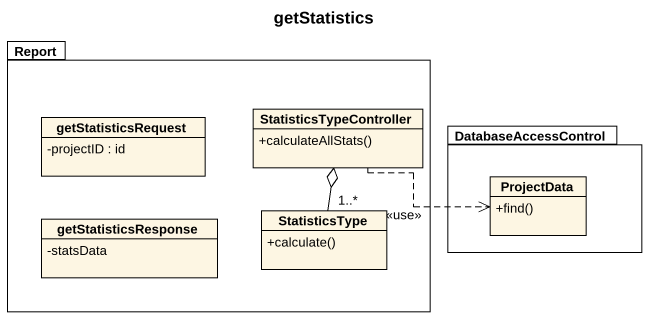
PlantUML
@startuml
title getStatistics
hide circle
hide empty members
skinparam classAttributeIconSize 0
package Report {
  class getStatisticsRequest {
    -projectID : id
  }
  class StatisticsTypeController {
    +calculateAllStats()
  }
  class getStatisticsResponse {
    -statsData
  }
  class StatisticsType {
    +calculate()
  }
}
package DatabaseAccessControl {
  class ProjectData {
    +find()
  }
}
StatisticsTypeController o-- "1..*" StatisticsType
StatisticsTypeController .right.> ProjectData : <<use>>
@enduml
